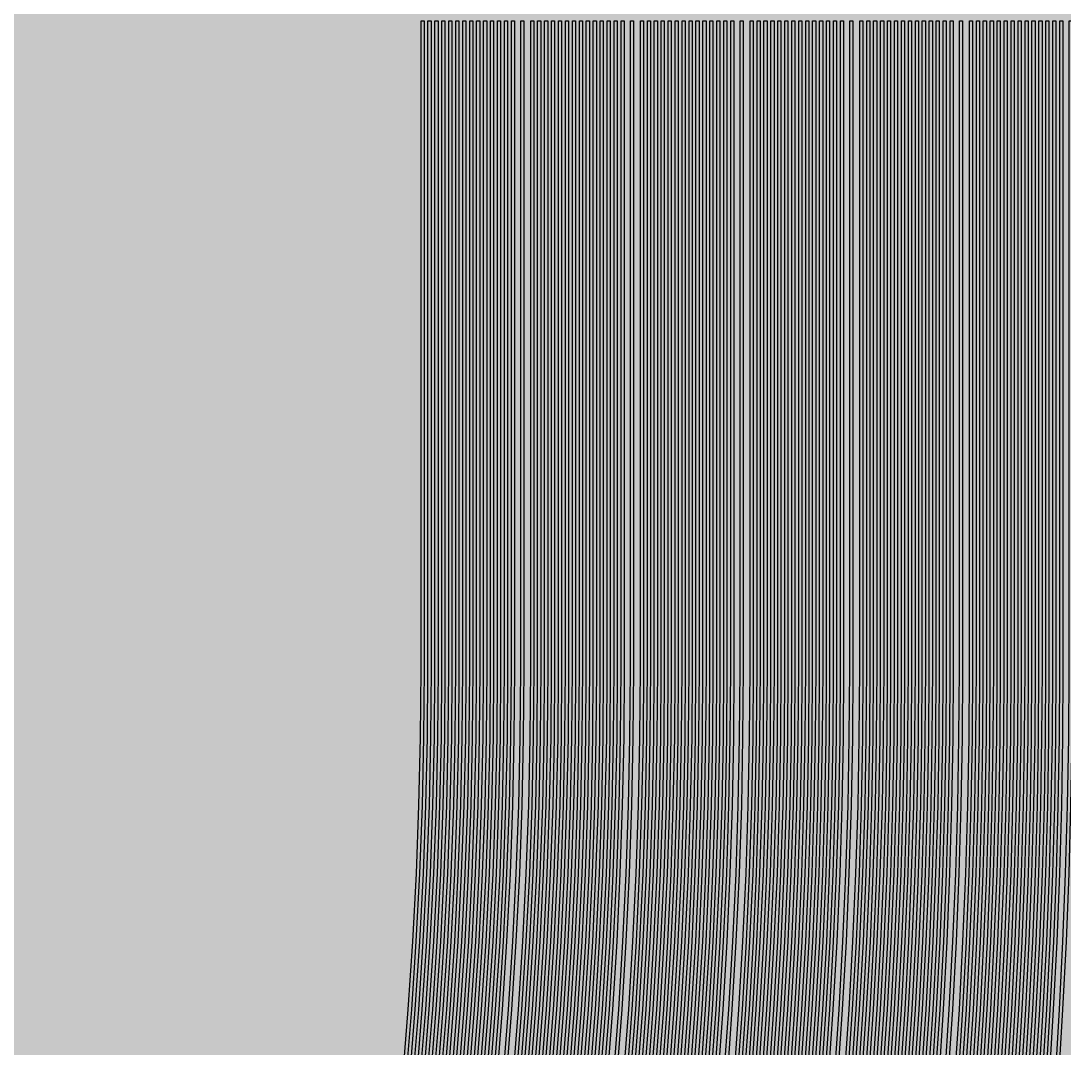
# Model space of a CAD drawing. Header units: metres. Extents: x -7231 to 10969, y -37556 to 1873.
# Drawn here: x -269 to 406, y -164 to 501 of the extents above; entities that cross this region are included whole.
import ezdxf

# ---------------------------------------------------------------- set-up
doc = ezdxf.new("R2010")
doc.units = ezdxf.units.M
doc.layers.add('Metal1', color=4, linetype='CONTINUOUS')
doc.layers.add('Polyimide', color=7, linetype='CONTINUOUS')

msp = doc.modelspace()

# ---------------------------------------------------------------- hatches: boundary and pattern name
at = {"layer": 'Polyimide'}
msp.add_hatch(color=7, dxfattribs=at).paths.add_polyline_path([(4065.69, -468), (4066.67, -501.99), (4068.51, -535.99), (4071.41, -569.99), (4075.54, -603.99), (4081.04, -637.99), (4088.01, -671.99), (4096.52, -705.98), (4106.62, -739.98), (4118.33, -773.98), (4131.63, -807.98), (4146.49, -841.98), (4162.87, -875.98), (4180.68, -909.97), (4199.83, -943.97), (4220.22, -977.97), (4241.73, -1011.97), (4264.21, -1045.97), (4287.52, -1079.96), (4311.51, -1113.96), (4336.01, -1147.96), (4360.86, -1181.96), (4385.88, -1215.96), (4410.89, -1249.96), (4435.74, -1283.95), (4460.24, -1317.95), (4484.23, -1351.95), (4507.54, -1385.95), (4530.02, -1419.95), (4551.53, -1453.94), (4571.92, -1487.94), (4591.07, -1521.94), (4608.88, -1555.94), (4625.26, -1589.94), (4640.12, -1623.94), (4653.42, -1657.93), (4665.13, -1691.93), (4675.23, -1725.93), (4683.74, -1759.93), (4690.71, -1793.93), (4696.21, -1827.93), (4700.34, -1861.92), (4703.24, -1895.92), (4705.08, -1929.92), (4706.06, -1963.92), (4706.44, -1997.92), (4706.5, -2031.91), (4706.5, -4793.02), (4709.95, -4838.39), (4720.22, -4882.71), (4737.08, -4924.98), (4760.13, -4964.2), (4788.85, -4999.49), (4822.58, -5030.03), (4860.53, -5055.12), (4901.85, -5074.18), (4901.85, -5074.18), (4970.68, -5105.23), (5034.7, -5145.26), (5092.76, -5193.54), (5143.8, -5249.19), (5186.89, -5311.2), (5221.24, -5378.44), (5246.23, -5449.69), (5261.41, -5523.66), (5266.5, -5599), (5261.41, -5674.34), (5246.23, -5748.31), (5221.24, -5819.56), (5186.89, -5886.8), (5143.8, -5948.81), (5092.76, -6004.46), (5034.7, -6052.74), (4970.68, -6092.77), (4901.85, -6123.82), (4860.53, -6142.88), (4822.58, -6167.97), (4788.85, -6198.51), (4760.13, -6233.8), (4737.08, -6273.02), (4720.22, -6315.29), (4709.95, -6359.61), (4706.5, -6404.98), (4706.5, -9221.52), (4709.95, -9266.88), (4720.22, -9311.21), (4737.08, -9353.47), (4760.13, -9392.7), (4788.85, -9427.98), (4822.58, -9458.52), (4860.53, -9483.61), (4901.85, -9502.67), (4970.68, -9533.72), (5034.7, -9573.75), (5092.76, -9622.03), (5143.8, -9677.68), (5186.89, -9739.69), (5221.24, -9806.94), (5246.23, -9878.19), (5261.41, -9952.16), (5266.5, -10027.49), (5261.41, -10102.83), (5246.23, -10176.8), (5221.24, -10248.05), (5186.89, -10315.3), (5143.8, -10377.31), (5092.76, -10432.96), (5034.7, -10481.24), (4970.68, -10521.27), (4901.85, -10552.32), (4860.53, -10571.38), (4822.58, -10596.46), (4788.85, -10627), (4760.13, -10662.29), (4737.08, -10701.52), (4720.22, -10743.78), (4709.95, -10788.1), (4706.5, -10833.47), (4706.5, -13650.01), (4709.95, -13695.38), (4720.22, -13739.7), (4737.08, -13781.96), (4760.13, -13821.19), (4788.85, -13856.48), (4822.58, -13887.02), (4860.53, -13912.11), (4901.85, -13931.17), (4970.68, -13962.22), (5034.7, -14002.25), (5092.76, -14050.53), (5143.8, -14106.18), (5186.89, -14168.19), (5221.24, -14235.43), (5246.23, -14306.68), (5261.41, -14380.65), (5266.5, -14455.99), (5261.41, -14531.33), (5246.23, -14605.29), (5221.24, -14676.55), (5186.89, -14743.79), (5143.8, -14805.8), (5092.76, -14861.45), (5034.7, -14909.73), (4970.68, -14949.76), (4901.85, -14980.81), (4860.53, -14999.87), (4822.58, -15024.96), (4788.85, -15055.5), (4760.13, -15090.79), (4737.08, -15130.01), (4720.22, -15172.27), (4709.95, -15216.6), (4706.5, -15261.97), (4706.5, -15455.99), (4720.95, -15750.04), (4764.14, -16041.26), (4835.68, -16326.84), (4934.86, -16604.04), (5060.74, -16870.18), (5212.09, -17122.7), (5387.47, -17359.17), (5585.18, -17577.31), (5803.32, -17775.02), (6039.79, -17950.4), (6292.31, -18101.75), (6558.45, -18227.63), (6835.65, -18326.81), (7121.23, -18398.34), (7412.45, -18441.54), (7706.5, -18455.99), (9969.01, -18455.99), (10047.42, -18459.84), (10125.08, -18471.36), (10201.23, -18490.44), (10275.15, -18516.89), (10346.12, -18550.45), (10413.46, -18590.81), (10476.52, -18637.58), (10534.69, -18690.3), (10587.41, -18748.47), (10634.18, -18811.53), (10674.54, -18878.87), (10708.11, -18949.84), (10734.56, -19023.76), (10753.63, -19099.92), (10765.15, -19177.58), (10769.01, -19255.99), (10769.01, -20895.8), (10730.24, -20951.41), (10694.6, -21009.08), (10662.21, -21068.63), (10633.17, -21129.89), (10607.55, -21192.66), (10585.45, -21256.74), (10566.93, -21321.96), (10552.05, -21388.09), (10540.84, -21454.95), (10533.35, -21522.33), (10529.6, -21590.02), (10529.6, -21657.81), (10533.35, -21725.5), (10540.84, -21792.87), (10552.05, -21859.73), (10566.93, -21925.87), (10585.45, -21991.08), (10607.55, -22055.17), (10633.17, -22117.94), (10662.21, -22179.19), (10694.6, -22238.74), (10730.24, -22296.41), (10769.01, -22352.03), (10769.01, -32454.24), (10728.74, -32510.49), (10691.72, -32568.92), (10658.05, -32629.35), (10627.85, -32691.58), (10601.2, -32755.42), (10578.21, -32820.67), (10558.93, -32887.1), (10543.44, -32954.52), (10531.77, -33022.71), (10523.97, -33091.44), (10520.07, -33160.51), (10520.07, -33229.69), (10523.97, -33298.75), (10531.77, -33367.49), (10543.44, -33435.67), (10558.93, -33503.09), (10578.21, -33569.53), (10601.2, -33634.77), (10627.85, -33698.61), (10658.05, -33760.85), (10691.72, -33821.28), (10728.74, -33879.71), (10769.01, -33935.96), (10769.01, -36556), (10765.15, -36634.41), (10753.63, -36712.07), (10734.56, -36788.23), (10708.11, -36862.15), (10674.54, -36933.12), (10634.18, -37000.46), (10587.41, -37063.51), (10534.69, -37121.69), (10476.52, -37174.41), (10413.46, -37221.18), (10346.12, -37261.54), (10275.15, -37295.1), (10201.23, -37321.55), (10125.08, -37340.63), (10047.42, -37352.15), (9969.01, -37356), (-6231.01, -37356), (-6309.42, -37352.15), (-6387.08, -37340.63), (-6463.23, -37321.55), (-6537.15, -37295.1), (-6608.12, -37261.54), (-6675.46, -37221.18), (-6738.52, -37174.41), (-6796.69, -37121.69), (-6849.41, -37063.51), (-6896.18, -37000.46), (-6936.54, -36933.12), (-6970.11, -36862.15), (-6996.56, -36788.23), (-7015.63, -36712.07), (-7027.15, -36634.41), (-7031.01, -36556), (-7031.01, -33936), (-6990.74, -33879.75), (-6953.7, -33821.31), (-6920.03, -33760.88), (-6889.82, -33698.64), (-6863.18, -33634.8), (-6840.18, -33569.55), (-6820.9, -33503.11), (-6805.4, -33435.69), (-6793.74, -33367.49), (-6785.94, -33298.75), (-6782.03, -33229.68), (-6782.03, -33160.5), (-6785.94, -33091.43), (-6793.74, -33022.69), (-6805.4, -32954.5), (-6820.9, -32887.07), (-6840.18, -32820.63), (-6863.18, -32755.39), (-6889.82, -32691.54), (-6920.03, -32629.3), (-6953.7, -32568.87), (-6990.74, -32510.43), (-7031.01, -32454.18), (-7031.01, -22364.83), (-6990.74, -22308.58), (-6953.7, -22250.14), (-6920.03, -22189.71), (-6889.82, -22127.47), (-6863.18, -22063.62), (-6840.18, -21998.38), (-6820.9, -21931.94), (-6805.4, -21864.51), (-6793.74, -21796.32), (-6785.94, -21727.58), (-6782.03, -21658.51), (-6782.03, -21589.33), (-6785.94, -21520.26), (-6793.74, -21451.52), (-6805.4, -21383.32), (-6820.9, -21315.9), (-6840.18, -21249.46), (-6863.18, -21184.21), (-6889.82, -21120.37), (-6920.03, -21058.13), (-6953.7, -20997.7), (-6990.74, -20939.26), (-7031.01, -20883.01), (-7031.01, -19255.99), (-7027.15, -19177.58), (-7015.63, -19099.92), (-6996.56, -19023.76), (-6970.11, -18949.84), (-6936.54, -18878.87), (-6896.18, -18811.53), (-6849.41, -18748.47), (-6796.69, -18690.3), (-6738.52, -18637.58), (-6675.46, -18590.81), (-6608.12, -18550.45), (-6537.15, -18516.89), (-6463.23, -18490.44), (-6387.08, -18471.36), (-6309.42, -18459.84), (-6231.01, -18455.99), (-3968.5, -18455.99), (-3674.45, -18441.54), (-3383.23, -18398.34), (-3097.65, -18326.81), (-2820.45, -18227.63), (-2554.31, -18101.75), (-2301.79, -17950.4), (-2065.32, -17775.02), (-1847.18, -17577.31), (-1649.47, -17359.17), (-1474.09, -17122.7), (-1322.74, -16870.18), (-1196.86, -16604.04), (-1097.68, -16326.84), (-1026.14, -16041.26), (-982.95, -15750.04), (-968.5, -15455.99), (-968.5, -15261.97), (-971.95, -15216.6), (-982.22, -15172.27), (-999.08, -15130.01), (-1022.13, -15090.79), (-1050.85, -15055.5), (-1084.58, -15024.96), (-1122.53, -14999.87), (-1163.85, -14980.81), (-1232.68, -14949.76), (-1296.7, -14909.73), (-1354.76, -14861.45), (-1405.8, -14805.8), (-1448.89, -14743.79), (-1483.24, -14676.55), (-1508.23, -14605.29), (-1523.41, -14531.33), (-1528.5, -14455.99), (-1523.41, -14380.65), (-1508.23, -14306.68), (-1483.24, -14235.43), (-1448.89, -14168.19), (-1405.8, -14106.18), (-1354.76, -14050.53), (-1296.7, -14002.25), (-1232.68, -13962.22), (-1163.85, -13931.17), (-1122.53, -13912.11), (-1084.58, -13887.02), (-1050.85, -13856.48), (-1022.13, -13821.19), (-999.08, -13781.96), (-982.22, -13739.7), (-971.95, -13695.38), (-968.5, -13650.01), (-968.5, -12309.64), (-971.95, -12264.27), (-982.22, -12219.94), (-999.08, -12177.68), (-1022.13, -12138.46), (-1050.85, -12103.17), (-1084.58, -12072.63), (-1122.53, -12047.54), (-1163.85, -12028.48), (-1232.68, -11997.43), (-1296.7, -11957.4), (-1354.76, -11909.12), (-1405.8, -11853.47), (-1448.89, -11791.46), (-1483.24, -11724.22), (-1508.23, -11652.96), (-1523.41, -11579), (-1528.5, -11503.66), (-1523.41, -11428.32), (-1508.23, -11354.35), (-1483.24, -11283.1), (-1448.89, -11215.86), (-1405.8, -11153.85), (-1354.76, -11098.2), (-1296.7, -11049.92), (-1232.68, -11009.89), (-1163.85, -10978.84), (-1122.53, -10959.78), (-1084.58, -10934.69), (-1050.85, -10904.15), (-1022.13, -10868.86), (-999.08, -10829.63), (-982.22, -10787.37), (-971.95, -10743.05), (-968.5, -10697.68), (-968.5, -9357.31), (-971.95, -9311.94), (-982.22, -9267.62), (-999.08, -9225.35), (-1022.13, -9186.13), (-1050.85, -9150.84), (-1084.58, -9120.3), (-1122.53, -9095.21), (-1163.85, -9076.15), (-1163.85, -9076.15), (-1232.68, -9045.1), (-1296.7, -9005.07), (-1354.76, -8956.79), (-1405.8, -8901.14), (-1448.89, -8839.13), (-1483.24, -8771.89), (-1508.23, -8700.64), (-1523.41, -8626.67), (-1528.5, -8551.33), (-1523.41, -8475.99), (-1508.23, -8402.02), (-1483.24, -8330.77), (-1448.89, -8263.53), (-1405.8, -8201.52), (-1354.76, -8145.87), (-1296.7, -8097.59), (-1232.68, -8057.56), (-1163.85, -8026.51), (-1163.85, -8026.51), (-1122.53, -8007.45), (-1084.58, -7982.36), (-1050.85, -7951.82), (-1022.13, -7916.53), (-999.08, -7877.31), (-982.22, -7835.04), (-971.95, -7790.72), (-968.5, -7745.35), (-968.5, -6404.98), (-971.95, -6359.61), (-982.22, -6315.29), (-999.08, -6273.02), (-1022.13, -6233.8), (-1050.85, -6198.51), (-1084.58, -6167.97), (-1122.53, -6142.88), (-1163.85, -6123.82), (-1163.85, -6123.82), (-1232.68, -6092.77), (-1296.7, -6052.74), (-1354.76, -6004.46), (-1405.8, -5948.81), (-1448.89, -5886.8), (-1483.24, -5819.56), (-1508.23, -5748.31), (-1523.41, -5674.34), (-1528.5, -5599), (-1523.41, -5523.66), (-1508.23, -5449.69), (-1483.24, -5378.44), (-1448.89, -5311.2), (-1405.8, -5249.19), (-1354.76, -5193.54), (-1296.7, -5145.26), (-1232.68, -5105.23), (-1163.85, -5074.18), (-1163.85, -5074.18), (-1122.53, -5055.12), (-1084.58, -5030.03), (-1050.85, -4999.49), (-1022.13, -4964.2), (-999.08, -4924.98), (-982.22, -4882.71), (-971.95, -4838.39), (-968.5, -4793.02), (-968.5, -2031.91), (-968.44, -1997.92), (-968.06, -1963.92), (-967.05, -1929.92), (-965.18, -1895.92), (-962.22, -1861.92), (-958.01, -1827.93), (-952.41, -1793.93), (-945.31, -1759.93), (-936.64, -1725.93), (-926.35, -1691.93), (-914.43, -1657.93), (-900.88, -1623.94), (-885.74, -1589.94), (-869.05, -1555.94), (-850.91, -1521.94), (-831.4, -1487.94), (-810.63, -1453.94), (-788.72, -1419.95), (-765.82, -1385.95), (-742.07, -1351.95), (-717.63, -1317.95), (-692.67, -1283.95), (-667.36, -1249.96), (-641.88, -1215.96), (-616.39, -1181.96), (-591.08, -1147.96), (-566.12, -1113.96), (-541.68, -1079.96), (-517.93, -1045.97), (-495.03, -1011.97), (-473.12, -977.97), (-452.35, -943.97), (-432.84, -909.97), (-414.7, -875.98), (-398.01, -841.98), (-382.87, -807.98), (-369.32, -773.98), (-357.4, -739.98), (-347.11, -705.98), (-338.44, -671.99), (-331.34, -637.99), (-325.74, -603.99), (-321.53, -569.99), (-318.57, -535.99), (-316.7, -501.99), (-315.69, -468), (-315.31, -434), (-315.25, -400), (-315.25, 401), (-315.25, 451), (-315.25, 1644), (-270.25, 1644), (-270.03, 1637.13), (-269.35, 1630.29), (-268.23, 1623.52), (-266.67, 1616.82), (-264.68, 1610.25), (-262.26, 1603.82), (-259.42, 1597.56), (-256.18, 1591.5), (-252.55, 1585.67), (-248.55, 1580.08), (-244.19, 1574.77), (-239.5, 1569.75), (-234.48, 1565.06), (-229.17, 1560.7), (-223.58, 1556.7), (-217.75, 1553.07), (-211.69, 1549.83), (-205.43, 1546.99), (-199, 1544.57), (-192.43, 1542.58), (-185.73, 1541.02), (-178.96, 1539.9), (-172.12, 1539.22), (-165.25, 1539), (-158.38, 1539.22), (-151.54, 1539.9), (-144.77, 1541.02), (-138.07, 1542.58), (-131.5, 1544.57), (-125.07, 1546.99), (-118.81, 1549.83), (-112.75, 1553.07), (-106.92, 1556.7), (-101.33, 1560.7), (-96.02, 1565.06), (-91, 1569.75), (-86.31, 1574.77), (-81.95, 1580.08), (-77.95, 1585.67), (-74.32, 1591.5), (-71.08, 1597.56), (-68.24, 1603.82), (-65.82, 1610.25), (-63.83, 1616.82), (-62.27, 1623.52), (-61.15, 1630.29), (-60.47, 1637.13), (-60.25, 1644), (1853, 1644), (1853, 1573), (3815.25, 1573), (3815.46, 1579.54), (3816.11, 1586.05), (3817.17, 1592.51), (3818.66, 1598.88), (3820.56, 1605.14), (3822.86, 1611.27), (3825.56, 1617.23), (3828.65, 1623), (3832.1, 1628.56), (3835.91, 1633.88), (3840.07, 1638.93), (3844.54, 1643.71), (3849.32, 1648.18), (3854.37, 1652.34), (3859.69, 1656.15), (3865.25, 1659.6), (3871.02, 1662.69), (3876.98, 1665.39), (3883.11, 1667.69), (3889.37, 1669.59), (3895.74, 1671.08), (3902.2, 1672.14), (3908.71, 1672.79), (3915.25, 1673), (3921.79, 1672.79), (3928.3, 1672.14), (3934.76, 1671.08), (3941.13, 1669.59), (3947.39, 1667.69), (3953.52, 1665.39), (3959.48, 1662.69), (3965.25, 1659.6), (3970.81, 1656.15), (3976.13, 1652.34), (3981.18, 1648.18), (3985.96, 1643.71), (3990.43, 1638.93), (3994.59, 1633.88), (3998.4, 1628.56), (4001.85, 1623), (4004.94, 1617.23), (4007.64, 1611.27), (4009.94, 1605.14), (4011.84, 1598.88), (4013.33, 1592.51), (4014.39, 1586.05), (4015.04, 1579.54), (4015.25, 1573), (4065.25, 1573), (4065.25, 451), (4065.25, 401), (4065.25, -400), (4065.31, -434), (4065.69, -468)])

# ---------------------------------------------------------------- linework, layer by layer
at = {"layer": 'Metal1'}
for points in [[(-22.13, -183.02), (-18.5, -139.02), (-15.53, -95.02), (-13.22, -51.01), (-11.57, -7.01), (-10.58, 37), (-10.25, 81), (-10.25, 501), (-8.25, 501), (-8.25, 81), (-8.58, 36.97), (-9.57, -7.07), (-11.22, -51.1), (-13.53, -95.14), (-16.5, -139.17), (-20.14, -183.2)], [(-17.59, -183.02), (-13.97, -139.02), (-11.01, -95.02), (-8.71, -51.01), (-7.07, -7.01), (-6.08, 37), (-5.75, 81), (-5.75, 501), (-3.75, 501), (-3.75, 81), (-4.08, 36.97), (-5.07, -7.07), (-6.71, -51.1), (-9.01, -95.14), (-11.98, -139.17), (-15.6, -183.2)], [(-13.05, -183.03), (-9.45, -139.02), (-6.49, -95.02), (-4.2, -51.01), (-2.56, -7.01), (-1.58, 37), (-1.25, 81), (-1.25, 501), (0.75, 501), (0.75, 81), (0.42, 36.97), (-0.56, -7.07), (-2.2, -51.1), (-4.5, -95.14), (-7.45, -139.17), (-11.06, -183.2)], [(-8.52, -183.03), (-4.92, -139.02), (-1.98, -95.02), (0.31, -51.01), (1.94, -7.01), (2.92, 37), (3.25, 81), (3.25, 501), (5.25, 501), (5.25, 81), (4.92, 36.97), (3.94, -7.07), (2.31, -51.1), (0.02, -95.14), (-2.93, -139.17), (-6.53, -183.2)], [(-3.98, -183.03), (-0.39, -139.02), (2.54, -95.02), (4.82, -51.01), (6.45, -7.01), (7.42, 37), (7.75, 81), (7.75, 501), (9.75, 501), (9.75, 81), (9.42, 36.97), (8.45, -7.07), (6.82, -51.1), (4.53, -95.14), (1.6, -139.17), (-1.99, -183.2)], [(0.56, -183.03), (4.13, -139.02), (7.05, -95.02), (9.33, -51.01), (10.95, -7.01), (11.92, 37), (12.25, 81), (12.25, 501), (14.25, 501), (14.25, 81), (13.92, 36.97), (12.95, -7.07), (11.33, -51.1), (9.05, -95.14), (6.13, -139.17), (2.55, -183.2)], [(5.09, -183.03), (8.66, -139.02), (11.57, -95.02), (13.84, -51.01), (15.45, -7.01), (16.43, 37), (16.75, 81), (16.75, 501), (18.75, 501), (18.75, 81), (18.43, 36.97), (17.45, -7.07), (15.83, -51.1), (13.57, -95.13), (10.65, -139.17), (7.08, -183.2)], [(9.63, -183.03), (13.18, -139.02), (16.09, -95.02), (18.35, -51.01), (19.96, -7.01), (20.93, 37), (21.25, 81), (21.25, 501), (23.25, 501), (23.25, 81), (22.93, 36.97), (21.96, -7.07), (20.34, -51.1), (18.08, -95.13), (15.18, -139.17), (11.62, -183.2)], [(14.17, -183.03), (17.71, -139.02), (20.6, -95.02), (22.85, -51.01), (24.46, -7.01), (25.43, 37), (25.75, 81), (25.75, 501), (27.75, 501), (27.75, 81), (27.43, 36.97), (26.46, -7.07), (24.85, -51.1), (22.6, -95.13), (19.7, -139.17), (16.16, -183.2)], [(18.7, -183.03), (22.23, -139.02), (25.12, -95.02), (27.36, -51.01), (28.97, -7.01), (29.93, 37), (30.25, 81), (30.25, 501), (32.25, 501), (32.25, 81), (31.93, 36.97), (30.97, -7.07), (29.36, -51.1), (27.12, -95.13), (24.23, -139.17), (20.7, -183.2)], [(23.24, -183.03), (26.76, -139.02), (29.64, -95.02), (31.87, -51.01), (33.47, -7.01), (34.43, 37), (34.75, 81), (34.75, 501), (36.75, 501), (36.75, 81), (36.43, 36.97), (35.47, -7.07), (33.87, -51.1), (31.63, -95.13), (28.75, -139.17), (25.23, -183.2)], [(27.78, -183.03), (31.28, -139.02), (34.15, -95.02), (36.38, -51.01), (37.97, -7.01), (38.93, 37), (39.25, 81), (39.25, 501), (41.25, 501), (41.25, 81), (40.93, 36.97), (39.97, -7.07), (38.38, -51.1), (36.15, -95.13), (33.28, -139.17), (29.77, -183.2)], [(32.31, -183.03), (35.81, -139.02), (38.67, -95.02), (40.89, -51.01), (42.48, -7.01), (43.43, 37), (43.75, 81), (43.75, 501), (45.75, 501), (45.75, 81), (45.43, 36.97), (44.48, -7.07), (42.89, -51.1), (40.67, -95.13), (37.81, -139.17), (34.31, -183.2)], [(36.85, -183.03), (40.34, -139.02), (43.19, -95.02), (45.4, -51.01), (46.98, -7.01), (47.93, 36.99), (48.25, 81), (48.25, 501), (50.25, 501), (50.25, 81), (49.93, 36.97), (48.98, -7.07), (47.4, -51.1), (45.18, -95.13), (42.33, -139.17), (38.84, -183.2)], [(42.87, -183.03), (46.35, -139.02), (49.19, -95.02), (51.4, -51.01), (52.98, -7.01), (53.93, 36.99), (54.25, 81), (54.25, 501), (56.25, 501), (56.25, 81), (55.93, 36.97), (54.98, -7.07), (53.4, -51.1), (51.19, -95.13), (48.34, -139.17), (44.86, -183.2)], [(49.37, -183.03), (52.85, -139.02), (55.7, -95.02), (57.91, -51.01), (59.49, -7.01), (60.43, 36.99), (60.75, 81), (60.75, 501), (62.75, 501), (62.75, 81), (62.43, 36.97), (61.48, -7.07), (59.9, -51.1), (57.69, -95.13), (54.85, -139.17), (51.37, -183.2)], [(53.91, -183.03), (57.38, -139.02), (60.21, -95.02), (62.42, -51.01), (63.99, -7.01), (64.93, 36.99), (65.25, 81), (65.25, 501), (67.25, 501), (67.25, 81), (66.93, 36.97), (65.99, -7.07), (64.41, -51.1), (62.21, -95.13), (59.37, -139.17), (55.9, -183.2)], [(58.45, -183.03), (61.9, -139.02), (64.73, -95.02), (66.92, -51.01), (68.49, -7.01), (69.44, 36.99), (69.75, 81), (69.75, 501), (71.75, 501), (71.75, 81), (71.44, 36.97), (70.49, -7.07), (68.92, -51.1), (66.72, -95.13), (63.9, -139.17), (60.44, -183.2)], [(62.98, -183.03), (66.43, -139.02), (69.24, -95.02), (71.43, -51.01), (73, -7.01), (73.94, 36.99), (74.25, 81), (74.25, 501), (76.25, 501), (76.25, 81), (75.94, 36.97), (75, -7.07), (73.43, -51.1), (71.24, -95.13), (68.42, -139.17), (64.98, -183.2)], [(67.52, -183.03), (70.95, -139.02), (73.76, -95.02), (75.94, -51.01), (77.5, -7.01), (78.44, 36.99), (78.75, 81), (78.75, 501), (80.75, 501), (80.75, 81), (80.44, 36.97), (79.5, -7.07), (77.94, -51.1), (75.76, -95.13), (72.95, -139.17), (69.51, -183.2)], [(72.06, -183.03), (75.48, -139.02), (78.28, -95.02), (80.45, -51.01), (82.01, -7.01), (82.94, 36.99), (83.25, 81), (83.25, 501), (85.25, 501), (85.25, 81), (84.94, 36.97), (84.01, -7.07), (82.45, -51.1), (80.27, -95.13), (77.47, -139.17), (74.05, -183.2)], [(76.59, -183.03), (80, -139.03), (82.79, -95.02), (84.96, -51.01), (86.51, -7.01), (87.44, 36.99), (87.75, 81), (87.75, 501), (89.75, 501), (89.75, 81), (89.44, 36.97), (88.51, -7.07), (86.96, -51.1), (84.79, -95.13), (82, -139.17), (78.59, -183.2)], [(81.13, -183.03), (84.53, -139.03), (87.31, -95.02), (89.47, -51.02), (91.01, -7.01), (91.94, 36.99), (92.25, 81), (92.25, 501), (94.25, 501), (94.25, 81), (93.94, 36.97), (93.01, -7.07), (91.47, -51.1), (89.31, -95.13), (86.53, -139.17), (83.12, -183.2)], [(85.67, -183.03), (89.06, -139.03), (91.83, -95.02), (93.98, -51.02), (95.52, -7.01), (96.44, 36.99), (96.75, 81), (96.75, 501), (98.75, 501), (98.75, 81), (98.44, 36.97), (97.52, -7.07), (95.98, -51.1), (93.82, -95.13), (91.05, -139.17), (87.66, -183.2)], [(90.2, -183.03), (93.58, -139.03), (96.34, -95.02), (98.49, -51.02), (100.02, -7.01), (100.94, 36.99), (101.25, 81), (101.25, 501), (103.25, 501), (103.25, 81), (102.94, 36.97), (102.02, -7.07), (100.49, -51.1), (98.34, -95.13), (95.58, -139.16), (92.2, -183.2)], [(94.74, -183.03), (98.11, -139.03), (100.86, -95.02), (103, -51.02), (104.53, -7.01), (105.44, 36.99), (105.75, 81), (105.75, 501), (107.75, 501), (107.75, 81), (107.44, 36.97), (106.53, -7.07), (105, -51.1), (102.86, -95.13), (100.1, -139.16), (96.73, -183.2)], [(99.28, -183.03), (102.63, -139.03), (105.38, -95.02), (107.51, -51.02), (109.03, -7.01), (109.94, 36.99), (110.25, 81), (110.25, 501), (112.25, 501), (112.25, 81), (111.94, 36.97), (111.03, -7.07), (109.51, -51.1), (107.37, -95.13), (104.63, -139.16), (101.27, -183.2)], [(103.81, -183.03), (107.16, -139.03), (109.89, -95.02), (112.02, -51.02), (113.53, -7.01), (114.45, 36.99), (114.75, 81), (114.75, 501), (116.75, 501), (116.75, 81), (116.45, 36.97), (115.53, -7.07), (114.02, -51.1), (111.89, -95.13), (109.15, -139.16), (105.81, -183.2)], [(108.35, -183.03), (111.68, -139.03), (114.41, -95.02), (116.53, -51.02), (118.04, -7.01), (118.95, 36.99), (119.25, 81), (119.25, 501), (121.25, 501), (121.25, 81), (120.95, 36.97), (120.04, -7.07), (118.52, -51.1), (116.41, -95.13), (113.68, -139.16), (110.34, -183.2)], [(114.37, -183.03), (117.69, -139.03), (120.41, -95.02), (122.53, -51.02), (124.04, -7.01), (124.95, 36.99), (125.25, 81), (125.25, 501), (127.25, 501), (127.25, 81), (126.95, 36.97), (126.04, -7.07), (124.53, -51.1), (122.41, -95.13), (119.69, -139.16), (116.36, -183.2)], [(120.87, -183.03), (124.2, -139.03), (126.92, -95.02), (129.03, -51.02), (130.54, -7.01), (131.45, 36.99), (131.75, 81), (131.75, 501), (133.75, 501), (133.75, 81), (133.45, 36.97), (132.54, -7.07), (131.03, -51.1), (128.91, -95.13), (126.19, -139.16), (122.87, -183.2)], [(125.41, -183.03), (128.72, -139.03), (131.43, -95.02), (133.54, -51.02), (135.05, -7.01), (135.95, 36.99), (136.25, 81), (136.25, 501), (138.25, 501), (138.25, 81), (137.95, 36.97), (137.04, -7.07), (135.54, -51.1), (133.43, -95.13), (130.72, -139.16), (127.4, -183.2)], [(129.95, -183.03), (133.25, -139.03), (135.95, -95.02), (138.05, -51.02), (139.55, -7.01), (140.45, 36.99), (140.75, 81), (140.75, 501), (142.75, 501), (142.75, 81), (142.45, 36.97), (141.55, -7.07), (140.05, -51.1), (137.95, -95.13), (135.25, -139.16), (131.94, -183.2)], [(134.48, -183.03), (137.78, -139.03), (140.47, -95.02), (142.56, -51.02), (144.05, -7.01), (144.95, 36.99), (145.25, 81), (145.25, 501), (147.25, 501), (147.25, 81), (146.95, 36.97), (146.05, -7.07), (144.56, -51.1), (142.46, -95.13), (139.77, -139.16), (136.48, -183.2)], [(139.02, -183.03), (142.3, -139.03), (144.98, -95.02), (147.07, -51.02), (148.56, -7.01), (149.45, 36.99), (149.75, 81), (149.75, 501), (151.75, 501), (151.75, 81), (151.45, 36.97), (150.56, -7.07), (149.07, -51.1), (146.98, -95.13), (144.3, -139.16), (141.01, -183.2)], [(143.56, -183.03), (146.83, -139.03), (149.5, -95.02), (151.58, -51.02), (153.06, -7.01), (153.95, 36.99), (154.25, 81), (154.25, 501), (156.25, 501), (156.25, 81), (155.95, 36.97), (155.06, -7.07), (153.58, -51.1), (151.5, -95.13), (148.82, -139.16), (145.55, -183.2)], [(148.09, -183.03), (151.35, -139.03), (154.02, -95.02), (156.09, -51.02), (157.57, -7.01), (158.45, 36.99), (158.75, 81), (158.75, 501), (160.75, 501), (160.75, 81), (160.45, 36.97), (159.57, -7.07), (158.09, -51.1), (156.01, -95.13), (153.35, -139.16), (150.09, -183.19)], [(152.63, -183.03), (155.88, -139.03), (158.53, -95.02), (160.6, -51.02), (162.07, -7.01), (162.95, 36.99), (163.25, 81), (163.25, 501), (165.25, 501), (165.25, 81), (164.95, 36.97), (164.07, -7.07), (162.59, -51.1), (160.53, -95.13), (157.87, -139.16), (154.62, -183.19)], [(157.17, -183.03), (160.4, -139.03), (163.05, -95.02), (165.11, -51.02), (166.57, -7.01), (167.46, 36.99), (167.75, 81), (167.75, 501), (169.75, 501), (169.75, 81), (169.46, 36.97), (168.57, -7.06), (167.1, -51.1), (165.05, -95.13), (162.4, -139.16), (159.16, -183.19)], [(161.7, -183.03), (164.93, -139.03), (167.57, -95.02), (169.61, -51.02), (171.08, -7.01), (171.96, 36.99), (172.25, 81), (172.25, 501), (174.25, 501), (174.25, 81), (173.96, 36.97), (173.08, -7.06), (171.61, -51.1), (169.56, -95.13), (166.92, -139.16), (163.7, -183.19)], [(166.24, -183.03), (169.45, -139.03), (172.08, -95.02), (174.12, -51.02), (175.58, -7.01), (176.46, 36.99), (176.75, 81), (176.75, 501), (178.75, 501), (178.75, 81), (178.46, 36.97), (177.58, -7.06), (176.12, -51.1), (174.08, -95.13), (171.45, -139.16), (168.24, -183.19)], [(170.78, -183.04), (173.98, -139.03), (176.6, -95.02), (178.63, -51.02), (180.09, -7.01), (180.96, 36.99), (181.25, 81), (181.25, 501), (183.25, 501), (183.25, 81), (182.96, 36.97), (182.09, -7.06), (180.63, -51.1), (178.6, -95.13), (175.98, -139.16), (172.77, -183.19)], [(175.32, -183.04), (178.51, -139.03), (181.11, -95.02), (183.14, -51.02), (184.59, -7.01), (185.46, 36.99), (185.75, 81), (185.75, 501), (187.75, 501), (187.75, 81), (187.46, 36.97), (186.59, -7.06), (185.14, -51.1), (183.11, -95.13), (180.5, -139.16), (177.31, -183.19)], [(179.85, -183.04), (183.03, -139.03), (185.63, -95.02), (187.65, -51.02), (189.09, -7.01), (189.96, 36.99), (190.25, 81), (190.25, 501), (192.25, 501), (192.25, 81), (191.96, 36.97), (191.09, -7.06), (189.65, -51.1), (187.63, -95.13), (185.03, -139.16), (181.85, -183.19)], [(185.87, -183.04), (189.04, -139.03), (191.64, -95.02), (193.65, -51.02), (195.1, -7.01), (195.96, 36.99), (196.25, 81), (196.25, 501), (198.25, 501), (198.25, 81), (197.96, 36.97), (197.1, -7.06), (195.65, -51.1), (193.63, -95.13), (191.04, -139.16), (187.86, -183.19)], [(192.37, -183.04), (195.55, -139.03), (198.14, -95.02), (200.16, -51.02), (201.6, -7.01), (202.46, 36.99), (202.75, 81), (202.75, 501), (204.75, 501), (204.75, 81), (204.46, 36.97), (203.6, -7.06), (202.16, -51.1), (200.14, -95.13), (197.54, -139.16), (194.37, -183.19)], [(196.91, -183.04), (200.07, -139.03), (202.66, -95.02), (204.67, -51.02), (206.1, -7.01), (206.96, 36.99), (207.25, 81), (207.25, 501), (209.25, 501), (209.25, 81), (208.96, 36.97), (208.1, -7.06), (206.66, -51.1), (204.65, -95.13), (202.07, -139.16), (198.9, -183.19)], [(201.45, -183.04), (204.6, -139.03), (207.17, -95.02), (209.18, -51.02), (210.61, -7.01), (211.46, 36.99), (211.75, 81), (211.75, 501), (213.75, 501), (213.75, 81), (213.46, 36.97), (212.6, -7.06), (211.17, -51.1), (209.17, -95.13), (206.59, -139.16), (203.44, -183.19)], [(205.98, -183.04), (209.12, -139.03), (211.69, -95.02), (213.68, -51.02), (215.11, -7.01), (215.96, 36.99), (216.25, 81), (216.25, 501), (218.25, 501), (218.25, 81), (217.96, 36.97), (217.11, -7.06), (215.68, -51.1), (213.69, -95.13), (211.12, -139.16), (207.98, -183.19)], [(210.52, -183.04), (213.65, -139.03), (216.21, -95.02), (218.19, -51.02), (219.61, -7.01), (220.47, 36.99), (220.75, 81), (220.75, 501), (222.75, 501), (222.75, 81), (222.47, 36.97), (221.61, -7.06), (220.19, -51.1), (218.2, -95.13), (215.64, -139.16), (212.52, -183.19)], [(215.06, -183.04), (218.17, -139.03), (220.72, -95.02), (222.7, -51.02), (224.12, -7.01), (224.97, 36.99), (225.25, 81), (225.25, 501), (227.25, 501), (227.25, 81), (226.97, 36.97), (226.12, -7.06), (224.7, -51.1), (222.72, -95.13), (220.17, -139.16), (217.05, -183.19)], [(219.59, -183.04), (222.7, -139.03), (225.24, -95.03), (227.21, -51.02), (228.62, -7.01), (229.47, 36.99), (229.75, 81), (229.75, 501), (231.75, 501), (231.75, 81), (231.47, 36.97), (230.62, -7.06), (229.21, -51.1), (227.24, -95.13), (224.7, -139.16), (221.59, -183.19)], [(224.13, -183.04), (227.23, -139.03), (229.75, -95.03), (231.72, -51.02), (233.13, -7.01), (233.97, 36.99), (234.25, 81), (234.25, 501), (236.25, 501), (236.25, 81), (235.97, 36.97), (235.12, -7.06), (233.72, -51.1), (231.75, -95.13), (229.22, -139.16), (226.13, -183.19)], [(228.67, -183.04), (231.75, -139.03), (234.27, -95.03), (236.23, -51.02), (237.63, -7.01), (238.47, 36.99), (238.75, 81), (238.75, 501), (240.75, 501), (240.75, 81), (240.47, 36.97), (239.63, -7.06), (238.23, -51.1), (236.27, -95.13), (233.75, -139.16), (230.66, -183.19)], [(233.21, -183.04), (236.28, -139.03), (238.79, -95.03), (240.74, -51.02), (242.13, -7.01), (242.97, 36.99), (243.25, 81), (243.25, 501), (245.25, 501), (245.25, 81), (244.97, 36.97), (244.13, -7.06), (242.74, -51.1), (240.79, -95.13), (238.27, -139.16), (235.2, -183.19)], [(237.74, -183.04), (240.8, -139.03), (243.3, -95.03), (245.25, -51.02), (246.64, -7.01), (247.47, 36.99), (247.75, 81), (247.75, 501), (249.75, 501), (249.75, 81), (249.47, 36.97), (248.64, -7.06), (247.25, -51.1), (245.3, -95.13), (242.8, -139.16), (239.74, -183.19)], [(242.28, -183.04), (245.33, -139.03), (247.82, -95.03), (249.76, -51.02), (251.14, -7.01), (251.97, 36.99), (252.25, 81), (252.25, 501), (254.25, 501), (254.25, 81), (253.97, 36.97), (253.14, -7.06), (251.76, -51.09), (249.82, -95.13), (247.32, -139.16), (244.27, -183.19)], [(246.82, -183.04), (249.85, -139.03), (252.34, -95.03), (254.27, -51.02), (255.65, -7.01), (256.47, 36.99), (256.75, 81), (256.75, 501), (258.75, 501), (258.75, 81), (258.47, 36.97), (257.65, -7.06), (256.27, -51.09), (254.33, -95.13), (251.85, -139.16), (248.81, -183.19)], [(251.35, -183.04), (254.38, -139.03), (256.85, -95.03), (258.78, -51.02), (260.15, -7.01), (260.97, 36.99), (261.25, 81), (261.25, 501), (263.25, 501), (263.25, 81), (262.97, 36.97), (262.15, -7.06), (260.78, -51.09), (258.85, -95.13), (256.37, -139.16), (253.35, -183.19)], [(257.37, -183.04), (260.39, -139.03), (262.86, -95.03), (264.78, -51.02), (266.15, -7.01), (266.97, 36.99), (267.25, 81), (267.25, 501), (269.25, 501), (269.25, 81), (268.97, 36.97), (268.15, -7.06), (266.78, -51.09), (264.86, -95.13), (262.39, -139.16), (259.36, -183.19)], [(263.87, -183.04), (266.89, -139.03), (269.36, -95.03), (271.28, -51.02), (272.65, -7.01), (273.48, 36.99), (273.75, 81), (273.75, 501), (275.75, 501), (275.75, 81), (275.47, 36.97), (274.65, -7.06), (273.28, -51.09), (271.36, -95.13), (268.89, -139.16), (265.87, -183.19)], [(268.41, -183.04), (271.42, -139.03), (273.88, -95.03), (275.79, -51.02), (277.16, -7.01), (277.98, 36.99), (278.25, 81), (278.25, 501), (280.25, 501), (280.25, 81), (279.98, 36.97), (279.16, -7.06), (277.79, -51.09), (275.88, -95.13), (273.42, -139.16), (270.41, -183.19)], [(272.95, -183.04), (275.95, -139.03), (278.4, -95.03), (280.3, -51.02), (281.66, -7.01), (282.48, 36.99), (282.75, 81), (282.75, 501), (284.75, 501), (284.75, 81), (284.48, 36.97), (283.66, -7.06), (282.3, -51.09), (280.39, -95.13), (277.94, -139.16), (274.94, -183.19)], [(277.49, -183.04), (280.47, -139.03), (282.91, -95.03), (284.81, -51.02), (286.16, -7.01), (286.98, 36.99), (287.25, 81), (287.25, 501), (289.25, 501), (289.25, 81), (288.98, 36.97), (288.16, -7.06), (286.81, -51.09), (284.91, -95.13), (282.47, -139.16), (279.48, -183.19)], [(282.02, -183.04), (285, -139.03), (287.43, -95.03), (289.32, -51.02), (290.67, -7.01), (291.48, 36.99), (291.75, 81), (291.75, 501), (293.75, 501), (293.75, 81), (293.48, 36.97), (292.67, -7.06), (291.32, -51.09), (289.43, -95.13), (286.99, -139.16), (284.02, -183.19)], [(286.56, -183.04), (289.52, -139.03), (291.94, -95.03), (293.83, -51.02), (295.17, -7.01), (295.98, 36.99), (296.25, 81), (296.25, 501), (298.25, 501), (298.25, 81), (297.98, 36.97), (297.17, -7.06), (295.83, -51.09), (293.94, -95.13), (291.52, -139.16), (288.55, -183.19)], [(291.1, -183.04), (294.05, -139.03), (296.46, -95.03), (298.34, -51.02), (299.68, -7.01), (300.48, 36.99), (300.75, 81), (300.75, 501), (302.75, 501), (302.75, 81), (302.48, 36.97), (301.68, -7.06), (300.34, -51.09), (298.46, -95.12), (296.04, -139.16), (293.09, -183.19)], [(295.63, -183.04), (298.57, -139.03), (300.98, -95.03), (302.85, -51.02), (304.18, -7.01), (304.98, 36.99), (305.25, 81), (305.25, 501), (307.25, 501), (307.25, 81), (306.98, 36.97), (306.18, -7.06), (304.85, -51.09), (302.98, -95.12), (300.57, -139.16), (297.63, -183.19)], [(300.17, -183.04), (303.1, -139.03), (305.49, -95.03), (307.36, -51.02), (308.69, -7.01), (309.48, 36.99), (309.75, 81), (309.75, 501), (311.75, 501), (311.75, 81), (311.48, 36.97), (310.68, -7.06), (309.35, -51.09), (307.49, -95.12), (305.1, -139.16), (302.16, -183.19)], [(304.71, -183.04), (307.62, -139.04), (310.01, -95.03), (311.86, -51.02), (313.19, -7.01), (313.98, 36.99), (314.25, 81), (314.25, 501), (316.25, 501), (316.25, 81), (315.98, 36.97), (315.19, -7.06), (313.86, -51.09), (312.01, -95.12), (309.62, -139.16), (306.7, -183.19)], [(309.24, -183.04), (312.15, -139.04), (314.53, -95.03), (316.37, -51.02), (317.69, -7.01), (318.49, 36.99), (318.75, 81), (318.75, 501), (320.75, 501), (320.75, 81), (320.49, 36.97), (319.69, -7.06), (318.37, -51.09), (316.52, -95.12), (314.15, -139.16), (311.24, -183.19)], [(313.78, -183.04), (316.68, -139.04), (319.04, -95.03), (320.88, -51.02), (322.2, -7.01), (322.99, 36.99), (323.25, 81), (323.25, 501), (325.25, 501), (325.25, 81), (324.99, 36.97), (324.2, -7.06), (322.88, -51.09), (321.04, -95.12), (318.67, -139.15), (315.77, -183.19)], [(318.32, -183.04), (321.2, -139.04), (323.56, -95.03), (325.39, -51.02), (326.7, -7.01), (327.49, 36.99), (327.75, 81), (327.75, 501), (329.75, 501), (329.75, 81), (329.49, 36.97), (328.7, -7.06), (327.39, -51.09), (325.56, -95.12), (323.2, -139.15), (320.31, -183.19)], [(322.85, -183.04), (325.73, -139.04), (328.08, -95.03), (329.9, -51.02), (331.21, -7.01), (331.99, 36.99), (332.25, 81), (332.25, 501), (334.25, 501), (334.25, 81), (333.99, 36.97), (333.21, -7.06), (331.9, -51.09), (330.07, -95.12), (327.72, -139.15), (324.85, -183.19)], [(328.87, -183.04), (331.74, -139.04), (334.08, -95.03), (335.91, -51.02), (337.21, -7.01), (337.99, 36.99), (338.25, 81), (338.25, 501), (340.25, 501), (340.25, 81), (339.99, 36.97), (339.21, -7.06), (337.9, -51.09), (336.08, -95.12), (333.73, -139.15), (330.86, -183.19)], [(335.38, -183.04), (338.24, -139.04), (340.59, -95.03), (342.41, -51.02), (343.71, -7.01), (344.49, 36.99), (344.75, 81), (344.75, 501), (346.75, 501), (346.75, 81), (346.49, 36.97), (345.71, -7.06), (344.41, -51.09), (342.58, -95.12), (340.24, -139.15), (337.37, -183.19)], [(339.91, -183.04), (342.77, -139.04), (345.1, -95.03), (346.92, -51.02), (348.21, -7.01), (348.99, 36.99), (349.25, 81), (349.25, 501), (351.25, 501), (351.25, 81), (350.99, 36.97), (350.21, -7.06), (348.92, -51.09), (347.1, -95.12), (344.76, -139.15), (341.91, -183.18)], [(344.45, -183.04), (347.29, -139.04), (349.62, -95.03), (351.43, -51.02), (352.72, -7.01), (353.49, 36.99), (353.75, 81), (353.75, 501), (355.75, 501), (355.75, 81), (355.49, 36.97), (354.72, -7.06), (353.42, -51.09), (351.62, -95.12), (349.29, -139.15), (346.44, -183.18)], [(348.99, -183.04), (351.82, -139.04), (354.13, -95.03), (355.93, -51.02), (357.22, -7.02), (357.99, 36.99), (358.25, 81), (358.25, 501), (360.25, 501), (360.25, 81), (359.99, 36.97), (359.22, -7.06), (357.93, -51.09), (356.13, -95.12), (353.82, -139.15), (350.98, -183.18)], [(353.52, -183.04), (356.34, -139.04), (358.65, -95.03), (360.44, -51.02), (361.72, -7.02), (362.49, 36.99), (362.75, 81), (362.75, 501), (364.75, 501), (364.75, 81), (364.49, 36.97), (363.72, -7.06), (362.44, -51.09), (360.65, -95.12), (358.34, -139.15), (355.52, -183.18)], [(358.06, -183.04), (360.87, -139.04), (363.17, -95.03), (364.95, -51.02), (366.23, -7.02), (366.99, 36.99), (367.25, 81), (367.25, 501), (369.25, 501), (369.25, 81), (368.99, 36.97), (368.23, -7.06), (366.95, -51.09), (365.16, -95.12), (362.87, -139.15), (360.05, -183.18)], [(362.6, -183.05), (365.4, -139.04), (367.68, -95.03), (369.46, -51.02), (370.73, -7.02), (371.5, 36.99), (371.75, 81), (371.75, 501), (373.75, 501), (373.75, 81), (373.5, 36.97), (372.73, -7.06), (371.46, -51.09), (369.68, -95.12), (367.39, -139.15), (364.59, -183.18)], [(367.13, -183.05), (369.92, -139.04), (372.2, -95.03), (373.97, -51.02), (375.24, -7.02), (376, 36.99), (376.25, 81), (376.25, 501), (378.25, 501), (378.25, 81), (378, 36.97), (377.24, -7.06), (375.97, -51.09), (374.2, -95.12), (371.92, -139.15), (369.13, -183.18)], [(371.67, -183.05), (374.45, -139.04), (376.72, -95.03), (378.48, -51.02), (379.74, -7.02), (380.5, 36.99), (380.75, 81), (380.75, 501), (382.75, 501), (382.75, 81), (382.5, 36.97), (381.74, -7.06), (380.48, -51.09), (378.71, -95.12), (376.44, -139.15), (373.67, -183.18)], [(376.21, -183.05), (378.97, -139.04), (381.23, -95.03), (382.99, -51.02), (384.25, -7.02), (385, 36.99), (385.25, 81), (385.25, 501), (387.25, 501), (387.25, 81), (387, 36.97), (386.24, -7.06), (384.99, -51.09), (383.23, -95.12), (380.97, -139.15), (378.2, -183.18)], [(380.74, -183.05), (383.5, -139.04), (385.75, -95.03), (387.5, -51.02), (388.75, -7.02), (389.5, 36.99), (389.75, 81), (389.75, 501), (391.75, 501), (391.75, 81), (391.5, 36.97), (390.75, -7.06), (389.5, -51.09), (387.75, -95.12), (385.49, -139.15), (382.74, -183.18)], [(385.28, -183.05), (388.02, -139.04), (390.27, -95.03), (392.01, -51.02), (393.25, -7.02), (394, 36.99), (394.25, 81), (394.25, 501), (396.25, 501), (396.25, 81), (396, 36.97), (395.25, -7.06), (394.01, -51.09), (392.26, -95.12), (390.02, -139.15), (387.28, -183.18)], [(389.82, -183.05), (392.55, -139.04), (394.78, -95.03), (396.52, -51.02), (397.76, -7.02), (398.5, 36.99), (398.75, 81), (398.75, 501), (400.75, 501), (400.75, 81), (400.5, 36.97), (399.76, -7.06), (398.52, -51.09), (396.78, -95.12), (394.55, -139.15), (391.81, -183.18)], [(394.35, -183.05), (397.07, -139.04), (399.3, -95.03), (401.03, -51.02), (402.26, -7.02), (403, 36.99), (403.25, 81), (403.25, 501), (405.25, 501), (405.25, 81), (405, 36.97), (404.26, -7.06), (403.03, -51.09), (401.3, -95.12), (399.07, -139.15), (396.35, -183.18)], [(400.37, -183.05), (403.08, -139.04), (405.3, -95.03), (407.03, -51.02), (408.26, -7.02), (409, 36.99), (409.25, 81), (409.25, 501), (411.25, 501), (411.25, 81), (411, 36.97), (410.26, -7.06), (409.03, -51.09), (407.3, -95.12), (405.08, -139.15), (402.36, -183.18)]]:
    msp.add_lwpolyline(points, dxfattribs=at)

doc.saveas('drawing.dxf')
